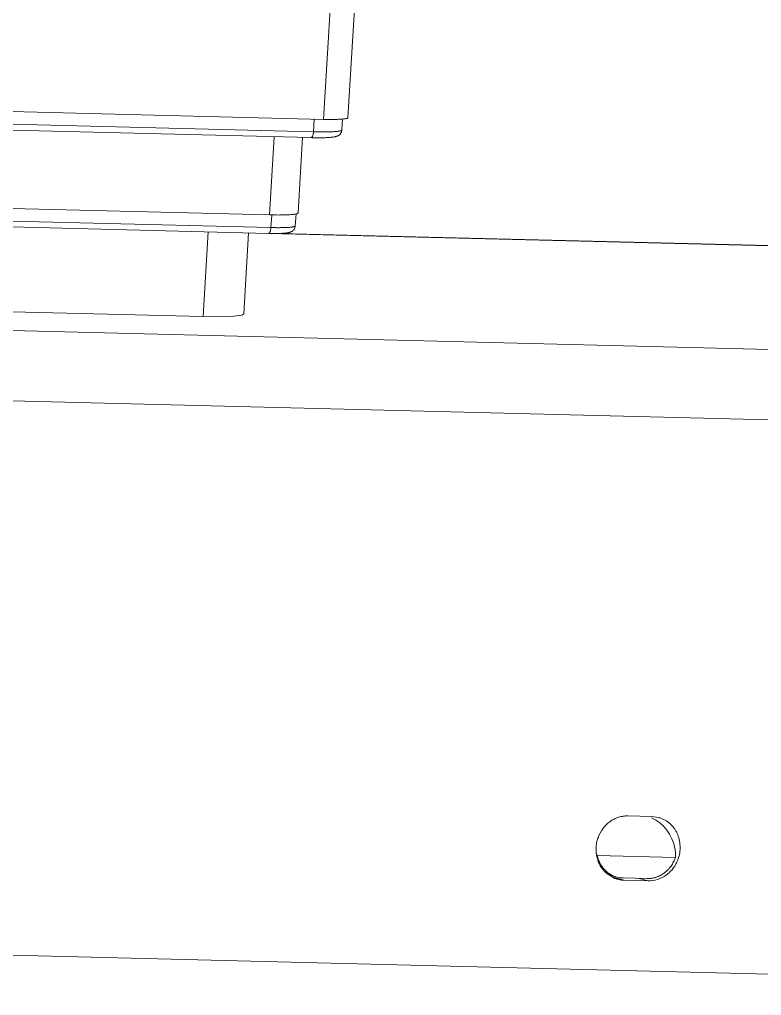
# Model space of a CAD drawing. Header units: inches. Extents: x 5637 to 5934, y 574 to 784.
# Drawn here: x 5873.53 to 5879.26, y 658.49 to 666.03 of the extents above; entities that cross this region are included whole.
import ezdxf

# ---------------------------------------------------------------- set-up
doc = ezdxf.new("R2010")
doc.units = ezdxf.units.IN
doc.header["$MEASUREMENT"] = 0
doc.layers.get('0').update_dxf_attribs({"lineweight": 18})

msp = doc.modelspace()

# ---------------------------------------------------------------- linework, layer by layer
at = {"color": 7, "linetype": 'Continuous'}
for p, q in [((5878.8634, 714.9834), (5875.8755, 665.2587)), ((5876.0634, 665.2714), (5879.0514, 714.9961)), ((5875.8755, 665.2587), (5870.4098, 665.3952)), ((5870.4585, 665.2499), (5875.777, 665.1171)), ((5875.7968, 665.1619), (5870.4783, 665.2947)), ((5875.8028, 665.2614), (5875.7968, 665.1619)), ((5876.0211, 665.261), (5876.0161, 665.1767)), ((5875.4946, 665.1241), (5875.4583, 664.5204)), ((5875.7128, 665.1209), (5875.6776, 664.5352)), ((5875.4583, 664.5204), (5870.5485, 664.643)), ((5875.4487, 664.3775), (5870.5008, 664.5011)), ((5875.4686, 664.4224), (5870.5206, 664.5459)), ((5875.4744, 664.5195), (5875.4686, 664.4224)), ((5875.6621, 664.5279), (5875.6565, 664.4351)), ((5874.9848, 664.3891), (5874.9455, 663.7348)), ((5875.2963, 664.3813), (5875.2587, 663.7559)), ((5875.4487, 664.3773), (5882.0123, 664.2134)), ((5875.5341, 664.3773), (5881.9949, 664.216)), ((5874.9455, 663.7348), (5870.7768, 663.8389)), ((5875.0799, 663.7337), (5874.9455, 663.7348)), ((5885.2099, 663.3345), (5871.4847, 663.6772)), ((5871.6408, 663.1288), (5885.3659, 662.7861)), ((5878.4107, 659.8722), (5878.2254, 659.8769)), ((5878.4107, 659.8722), (5878.462, 659.8646)), ((5877.9881, 659.5714), (5878.5918, 659.5563)), ((5878.1241, 659.3938), (5878.0666, 659.4281)), ((5878.1389, 659.4042), (5878.079, 659.4206)), ((5878.1956, 659.3796), (5878.1071, 659.4039)), ((5878.1872, 659.3971), (5878.3724, 659.3925)), ((5878.1956, 659.3796), (5878.3808, 659.375)), ((5878.3118, 659.394), (5878.3808, 659.375)), ((5885.9288, 658.4893), (5870.564, 658.873))]:
    msp.add_line(p, q, dxfattribs=at)
msp.add_lwpolyline([(5875.2587, 663.7559), (5875.2436, 663.7465), (5875.1824, 663.7378), (5875.0799, 663.7337)], dxfattribs=at)
for centre, radius, start, end in [((5878.2932, 659.7011), 0.3316, 200.70429, 203.04255), ((5878.2003, 659.5917), 0.2121, 248.95136, 251.88285), ((5878.2007, 659.5931), 0.2135, 251.88256, 254.65739), ((5878.1921, 659.5979), 0.2009, 254.64343, 268.58741), ((5878.201, 659.5942), 0.2147, 254.65861, 265.63392), ((5878.2009, 659.5924), 0.2129, 265.63923, 268.56763)]:
    msp.add_arc(centre, radius, start, end, dxfattribs=at)
msp.add_ellipse((5878.3704, 659.6306), major_axis=(-0.1358, 0.2264), ratio=0.776281, start_param=4.254785, end_param=5.45978, dxfattribs=at)
for points, knots in [([(5876.0176, 665.2605), (5876.0083, 665.2597), (5875.9878, 665.2587), (5875.9404, 665.2576), (5875.9023, 665.258), (5875.8755, 665.2587)], [0, 0, 0, 0, 9587.465383, 21069.841758, 48550.340751, 48550.340751, 48550.340751, 48550.340751]), ([(5876.0634, 665.2714), (5876.0634, 665.2707), (5876.0628, 665.2697), (5876.0616, 665.2687), (5876.0596, 665.2675), (5876.0563, 665.2662), (5876.0511, 665.2648), (5876.0446, 665.2635), (5876.0368, 665.2624), (5876.0276, 665.2613), (5876.0211, 665.2607), (5876.0176, 665.2605)], [0, 0, 0, 0, 5172.266379, 8570.32689, 12700.990784, 23415.205522, 37613.043895, 55352.112361, 76589.531962, 101253.194503, 129257.634642, 129257.634642, 129257.634642, 129257.634642]), ([(5875.777, 665.1171), (5875.7918, 665.1167), (5875.82, 665.1162), (5875.86, 665.1163), (5875.8906, 665.117), (5875.9124, 665.1181), (5875.9268, 665.1191), (5875.9398, 665.1204), (5875.9517, 665.1219), (5875.961, 665.1235), (5875.968, 665.1252), (5875.9724, 665.1264), (5875.976, 665.1276), (5875.9788, 665.1286), (5875.9817, 665.1298), (5875.9847, 665.1312), (5875.9879, 665.1328), (5875.9924, 665.1356), (5875.997, 665.139), (5876.0014, 665.1432), (5876.0046, 665.1469), (5876.0077, 665.1511), (5876.0103, 665.1557), (5876.0126, 665.1606), (5876.0149, 665.1675), (5876.0158, 665.173), (5876.0161, 665.1767)], [0, 0, 0, 0, 54810.455295, 104737.876085, 148689.000782, 168195.092322, 186004.534714, 202157.159161, 216824.414586, 230405.693145, 237025.199004, 243791.931912, 247307.919465, 250961.588981, 254806.268313, 258901.224453, 263310.67672, 268088.261677, 278683.599924, 284484.42575, 290607.523812, 296980.844743, 303528.003873, 310189.463497, 316942.42018, 330699.788605, 330699.788605, 330699.788605, 330699.788605]), ([(5875.7968, 665.1619), (5875.7966, 665.1589), (5875.7961, 665.153), (5875.7947, 665.1445), (5875.7927, 665.1368), (5875.7902, 665.13), (5875.7874, 665.1245), (5875.7846, 665.1209), (5875.7823, 665.1188), (5875.7805, 665.1178), (5875.7788, 665.1172), (5875.7776, 665.117), (5875.777, 665.1171)], [0, 0, 0, 0, 24778.80229, 48525.458441, 70494.021596, 90148.574919, 107095.099494, 121149.905286, 127167.954894, 132609.877001, 137618.276822, 142386.921941, 142386.921941, 142386.921941, 142386.921941]), ([(5876.0161, 665.1767), (5876.016, 665.1763), (5876.0158, 665.1755), (5876.0149, 665.1744), (5876.0136, 665.1734), (5876.0119, 665.1724), (5876.0097, 665.1715), (5876.007, 665.1705), (5876.0038, 665.1696), (5875.9987, 665.1684), (5875.9912, 665.1671), (5875.9809, 665.1657), (5875.9688, 665.1645), (5875.9551, 665.1634), (5875.9398, 665.1625), (5875.923, 665.1619), (5875.9048, 665.1614), (5875.8781, 665.161), (5875.8419, 665.161), (5875.8123, 665.1615), (5875.7968, 665.1619)], [0, 0, 0, 0, 1281.956533, 2772.02426, 4608.42697, 6864.098041, 9576.326336, 12764.749809, 16439.937227, 20607.479333, 30419.723086, 42176.365216, 55832.842919, 71330.701802, 88586.158498, 107509.139946, 128004.745115, 149965.750436, 197832.139053, 249999.75292, 249999.75292, 249999.75292, 249999.75292]), ([(5875.6646, 664.528), (5875.6604, 664.527), (5875.6503, 664.5252), (5875.6332, 664.5232), (5875.612, 664.5216), (5875.5872, 664.5204), (5875.5589, 664.5197), (5875.5156, 664.5194), (5875.4817, 664.5199), (5875.4583, 664.5204)], [0, 0, 0, 0, 6542.421776, 15118.087694, 25645.667957, 38006.413068, 52049.811355, 67613.94722, 102352.255285, 102352.255285, 102352.255285, 102352.255285]), ([(5875.6776, 664.5352), (5875.6775, 664.5335), (5875.6751, 664.5318), (5875.6723, 664.5304), (5875.6691, 664.5292), (5875.6665, 664.5285), (5875.6646, 664.528)], [0, 0, 0, 0, 20603.545534, 28766.537577, 38310.317772, 61685.264417, 61685.264417, 61685.264417, 61685.264417]), ([(5875.4487, 664.3775), (5875.4614, 664.3772), (5875.4855, 664.3768), (5875.5198, 664.3769), (5875.5458, 664.3776), (5875.5645, 664.3785), (5875.5767, 664.3795), (5875.5879, 664.3806), (5875.5966, 664.3818), (5875.6031, 664.383), (5875.6079, 664.384), (5875.6127, 664.3852), (5875.6178, 664.3868), (5875.6232, 664.3889), (5875.629, 664.3918), (5875.6352, 664.3958), (5875.6415, 664.4012), (5875.6473, 664.4081), (5875.652, 664.4162), (5875.6553, 664.4253), (5875.6563, 664.4318), (5875.6565, 664.4351)], [0, 0, 0, 0, 42514.703287, 81158.23174, 115082.581721, 130113.821625, 143843.484517, 156340.428262, 167813.864562, 173295.701722, 178717.030866, 184218.359705, 190040.880809, 196440.263167, 203660.628745, 211966.692258, 221281.262026, 231366.435145, 241946.081131, 252764.303507, 263759.981277, 263759.981277, 263759.981277, 263759.981277]), ([(5875.4686, 664.4224), (5875.4684, 664.4194), (5875.4678, 664.4135), (5875.4664, 664.405), (5875.4644, 664.3972), (5875.4623, 664.3914), (5875.4604, 664.3874), (5875.4589, 664.3848), (5875.4573, 664.3826), (5875.4557, 664.3807), (5875.454, 664.3793), (5875.4523, 664.3782), (5875.4505, 664.3776), (5875.4493, 664.3775), (5875.4487, 664.3775)], [0, 0, 0, 0, 29453.052467, 57679.255722, 83791.948162, 107154.118102, 117655.872151, 127312.1139, 136101.789586, 144044.204826, 151197.493708, 157665.974926, 163619.154617, 169287.352509, 169287.352509, 169287.352509, 169287.352509]), ([(5875.6565, 664.4351), (5875.6565, 664.4347), (5875.6563, 664.434), (5875.6555, 664.4331), (5875.6544, 664.4322), (5875.6529, 664.4314), (5875.651, 664.4306), (5875.6487, 664.4298), (5875.646, 664.429), (5875.6416, 664.428), (5875.6352, 664.4268), (5875.6263, 664.4256), (5875.616, 664.4246), (5875.6042, 664.4237), (5875.5911, 664.4229), (5875.5767, 664.4223), (5875.5612, 664.4219), (5875.5382, 664.4216), (5875.5072, 664.4216), (5875.4818, 664.4221), (5875.4686, 664.4224)], [0, 0, 0, 0, 1281.945756, 2772.000956, 4608.388227, 6864.040334, 9576.245827, 12764.642495, 16439.799015, 20607.306084, 30419.467345, 42176.010636, 55832.373528, 71330.102119, 88585.413748, 107508.236109, 128003.668969, 149964.489662, 197830.475863, 249997.651152, 249997.651152, 249997.651152, 249997.651152]), ([(5878.0661, 659.4273), (5878.0565, 659.4351), (5878.0384, 659.4524), (5878.0157, 659.4826), (5877.998, 659.5164), (5877.9814, 659.5654), (5877.9762, 659.618), (5877.9826, 659.6701), (5877.9965, 659.7209), (5878.0213, 659.768), (5878.0554, 659.8076), (5878.0847, 659.8327), (5878.1172, 659.8528), (5878.1521, 659.8672), (5878.1885, 659.8756), (5878.2132, 659.8772), (5878.2254, 659.8769)], [0, 0, 0, 0, 11873.95613, 23888.193162, 36055.1068, 48373.784379, 73321.675396, 85952.376392, 98606.585374, 123731.670386, 136188.331313, 148508.693776, 160675.376239, 172697.116602, 184590.671457, 196343.623898, 196343.623898, 196343.623898, 196343.623898]), ([(5878.462, 659.8646), (5878.4697, 659.8625), (5878.4849, 659.8575), (5878.5066, 659.8473), (5878.5271, 659.8348), (5878.5527, 659.815), (5878.5749, 659.791), (5878.5932, 659.7638), (5878.6048, 659.7418), (5878.6142, 659.7185), (5878.6236, 659.6861), (5878.6293, 659.6436), (5878.6262, 659.5921), (5878.6177, 659.5586), (5878.6118, 659.5424)], [0, 0, 0, 0, 10161.206528, 20332.153499, 30533.667703, 40785.823818, 61475.458483, 71957.902149, 82527.954014, 93185.330101, 103925.330659, 125597.808581, 147476.548286, 169437.297506, 169437.297506, 169437.297506, 169437.297506]), ([(5878.5918, 659.5563), (5878.5926, 659.5676), (5878.5928, 659.5849), (5878.5908, 659.6078), (5878.5891, 659.6194), (5878.5881, 659.6252)], [0, 0, 0, 0, 24003.137061, 36223.971054, 48590.688059, 48590.688059, 48590.688059, 48590.688059]), ([(5877.9881, 659.5714), (5877.9891, 659.5664), (5877.9915, 659.5564), (5877.996, 659.5418), (5878.0015, 659.5276), (5878.0078, 659.5139), (5878.0149, 659.5007), (5878.0229, 659.488), (5878.0317, 659.476), (5878.0412, 659.4647), (5878.0515, 659.4541), (5878.0624, 659.4443), (5878.0739, 659.4353), (5878.086, 659.4272), (5878.0986, 659.42), (5878.1116, 659.4137), (5878.1251, 659.4084), (5878.1343, 659.4055), (5878.1389, 659.4042)], [0, 0, 0, 0, 14448.793279, 28837.920086, 43153.216301, 57391.560455, 71554.388518, 85642.345433, 99655.910831, 113597.619402, 127471.615757, 141283.313403, 155039.052225, 168746.380406, 182413.947394, 196051.030432, 209666.895266, 223271.494803, 223271.494803, 223271.494803, 223271.494803]), ([(5878.3724, 659.3925), (5878.3783, 659.3923), (5878.3901, 659.3925), (5878.4076, 659.3944), (5878.4222, 659.3972), (5878.4337, 659.4001), (5878.4422, 659.4027), (5878.4507, 659.4057), (5878.459, 659.409), (5878.4673, 659.4127), (5878.4781, 659.4181), (5878.4913, 659.4256), (5878.5064, 659.436), (5878.5207, 659.4476), (5878.5319, 659.4582), (5878.5403, 659.4673), (5878.5465, 659.4743), (5878.5523, 659.4816), (5878.5598, 659.4917), (5878.5684, 659.5048), (5878.5775, 659.5213), (5878.5854, 659.5385), (5878.5898, 659.5503), (5878.5918, 659.5563)], [0, 0, 0, 0, 17453.630343, 34985.124158, 52596.405889, 61438.787206, 70306.950588, 79202.018943, 88124.698036, 97075.567864, 106055.145011, 124098.031376, 142258.043039, 160532.64702, 178916.555912, 188148.864414, 197405.390229, 206684.672111, 215984.955632, 234637.882518, 253355.502478, 272125.359544, 290916.469921, 290916.469921, 290916.469921, 290916.469921]), ([(5878.6118, 659.5424), (5878.6074, 659.5301), (5878.5967, 659.5061), (5878.5757, 659.473), (5878.5503, 659.4436), (5878.5116, 659.4106), (5878.4552, 659.3817), (5878.4053, 659.3744), (5878.3808, 659.375)], [0, 0, 0, 0, 11469.048437, 22875.661223, 34185.520719, 45371.582143, 67265.272256, 88665.165113, 88665.165113, 88665.165113, 88665.165113])]:
    msp.add_open_spline(points, degree=3, knots=knots, dxfattribs=at)

doc.saveas('drawing.dxf')
